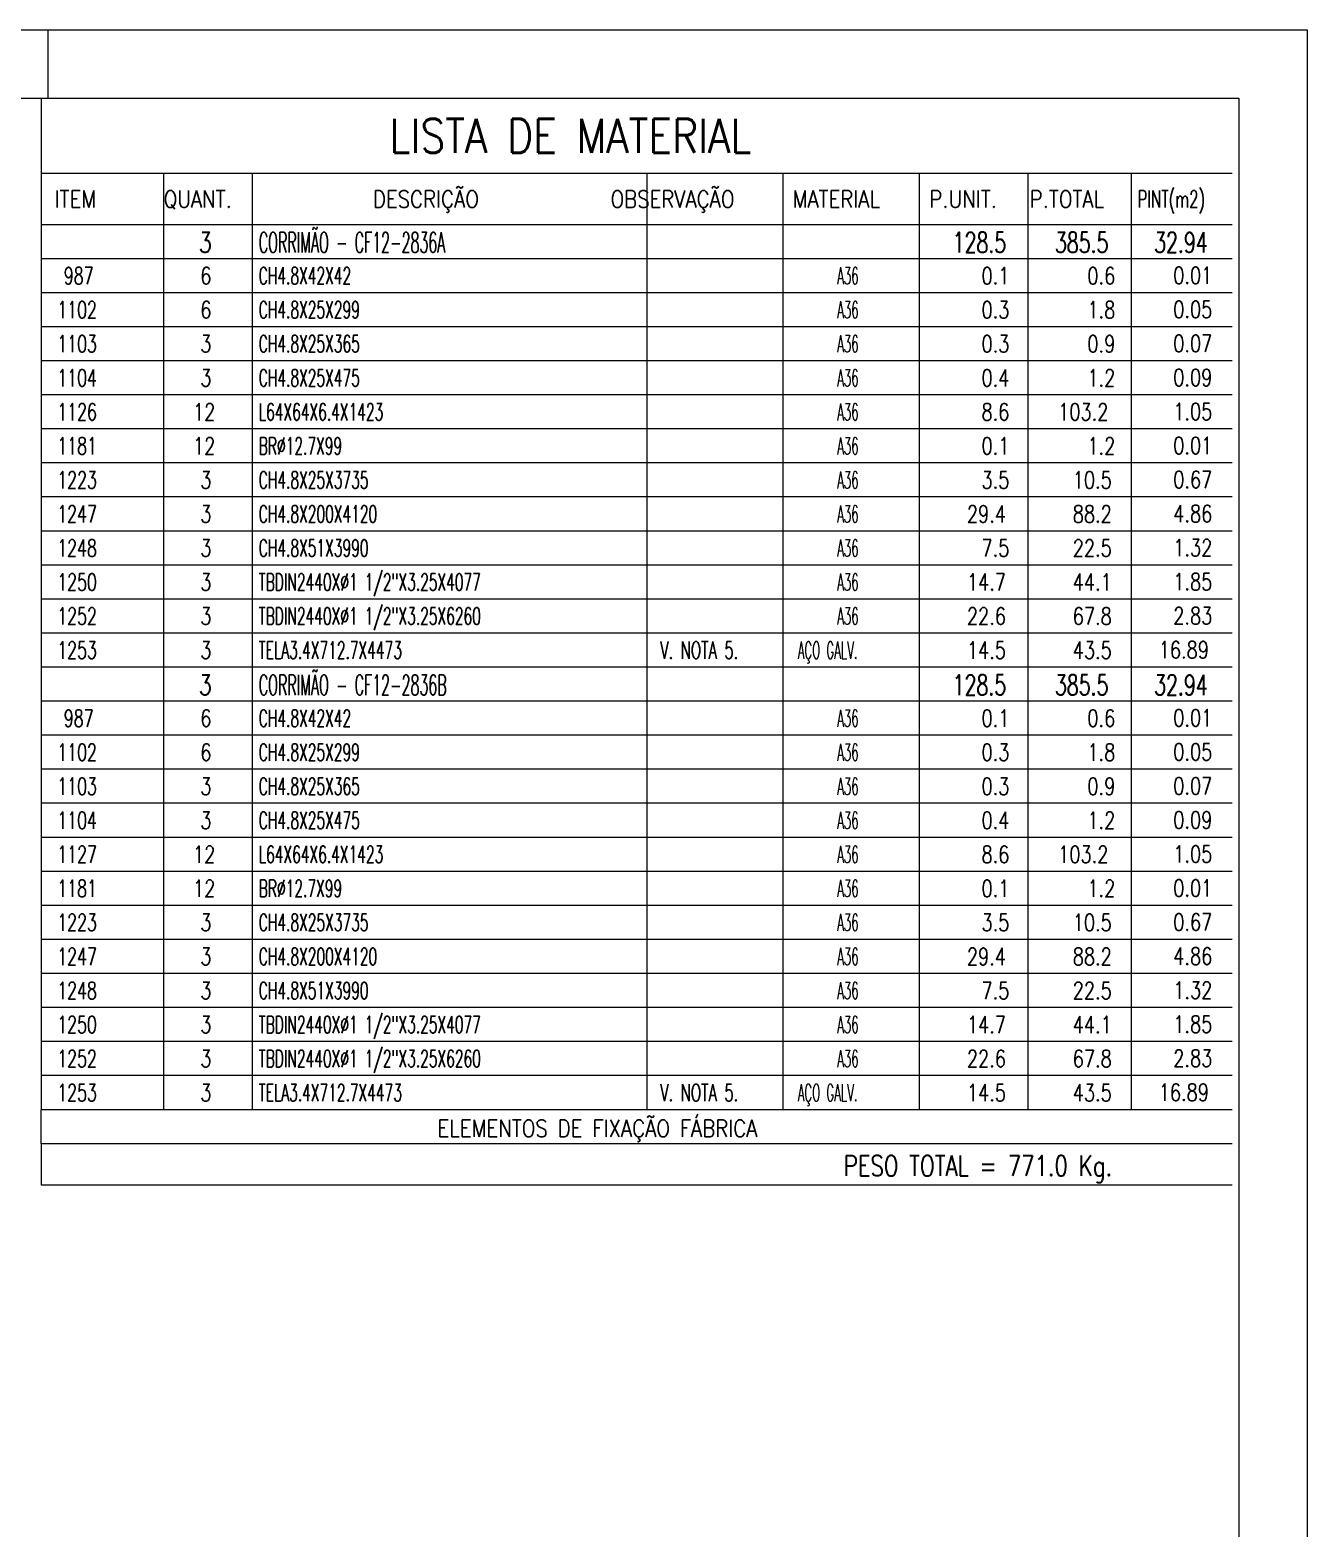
# Model space of a CAD drawing. Header units: millimetres. Extents: x 5 to 846, y 5 to 599.
# Drawn here: x 658.4 to 846, y 378.9 to 599 of the extents above; entities that cross this region are included whole.
import ezdxf

# ---------------------------------------------------------------- set-up
doc = ezdxf.new("R2010")
doc.units = ezdxf.units.MM
doc.linetypes.add('XKITLINE00', pattern=[0])
doc.linetypes.add('XKITLINE03', pattern=[6, 3, -1, 1, -1])
doc.layers.add('Cota', color=4, linetype='Continuous', lineweight=0)
doc.layers.add('Outro tipo de objeto', color=7, linetype='Continuous', lineweight=0)
doc.styles.add('ROMANS', font='ROMANS__.TTF')
doc.styles.add('SIMPLEX', font='SIMPLEX_.TTF')

# ---------------------------------------------------------------- blocks, each defined once
blk = doc.blocks.new('*A146')
at = {"layer": 'Outro tipo de objeto', "color": 5, "linetype": 'XKITLINE00', "lineweight": 0}
for p, q in [((660, 589), (660, 570.4)), ((835, 577.9), (660, 577.9)), ((678, 577.9), (678, 570.4)), ((691, 577.9), (691, 570.4)), ((749, 577.9), (749, 570.4)), ((769, 577.9), (769, 570.4)), ((789, 577.9), (789, 570.4)), ((805, 577.9), (805, 570.4)), ((820.17, 577.89), (820.17, 570.4)), ((835, 570.4), (660, 570.4)), ((660, 570.4), (660, 565.4)), ((678, 570.4), (678, 565.4)), ((691, 570.4), (691, 565.4)), ((749, 570.4), (749, 565.4)), ((769, 570.4), (769, 565.4)), ((789, 570.4), (789, 565.4)), ((805, 570.4), (805, 565.4)), ((820.17, 570.4), (820.17, 565.4)), ((660, 565.4), (660, 560.4)), ((678, 565.4), (678, 560.4)), ((691, 565.4), (691, 560.4)), ((749, 565.4), (749, 560.4)), ((769, 565.4), (769, 560.4)), ((789, 565.4), (789, 560.4)), ((805, 565.4), (805, 560.4)), ((820.17, 565.4), (820.17, 560.4)), ((660, 560.4), (660, 555.4)), ((678, 560.4), (678, 555.4)), ((691, 560.4), (691, 555.4)), ((749, 560.4), (749, 555.4)), ((769, 560.4), (769, 555.4)), ((789, 560.4), (789, 555.4)), ((805, 560.4), (805, 555.4)), ((820.17, 560.4), (820.17, 555.4)), ((660, 555.4), (660, 550.4)), ((678, 555.4), (678, 550.4)), ((691, 555.4), (691, 550.4)), ((749, 555.4), (749, 550.4)), ((769, 555.4), (769, 550.4)), ((789, 555.4), (789, 550.4)), ((805, 555.4), (805, 550.4)), ((820.17, 555.4), (820.17, 550.4)), ((660, 550.4), (660, 545.4)), ((678, 550.4), (678, 545.4)), ((691, 550.4), (691, 545.4)), ((749, 550.4), (749, 545.4)), ((769, 550.4), (769, 545.4)), ((789, 550.4), (789, 545.4)), ((805, 550.4), (805, 545.4)), ((820.17, 550.4), (820.17, 545.4)), ((660, 545.4), (660, 540.4)), ((678, 545.4), (678, 540.4)), ((691, 545.4), (691, 540.4)), ((749, 545.4), (749, 540.4)), ((769, 545.4), (769, 540.4)), ((789, 545.4), (789, 540.4)), ((805, 545.4), (805, 540.4)), ((820.17, 545.4), (820.17, 540.4)), ((660, 540.4), (660, 535.4)), ((678, 540.4), (678, 535.4)), ((691, 540.4), (691, 535.4)), ((749, 540.4), (749, 535.4)), ((769, 540.4), (769, 535.4)), ((789, 540.4), (789, 535.4)), ((805, 540.4), (805, 535.4)), ((820.17, 540.4), (820.17, 535.4)), ((660, 535.4), (660, 530.4)), ((678, 535.4), (678, 530.4)), ((691, 535.4), (691, 530.4)), ((749, 535.4), (749, 530.4)), ((769, 535.4), (769, 530.4)), ((789, 535.4), (789, 530.4)), ((805, 535.4), (805, 530.4)), ((820.17, 535.4), (820.17, 530.4)), ((660, 530.4), (660, 525.4)), ((678, 530.4), (678, 525.4)), ((691, 530.4), (691, 525.4)), ((749, 530.4), (749, 525.4)), ((769, 530.4), (769, 525.4)), ((789, 530.4), (789, 525.4)), ((805, 530.4), (805, 525.4)), ((820.17, 530.4), (820.17, 525.4)), ((660, 525.4), (660, 520.4)), ((678, 525.4), (678, 520.4)), ((691, 525.4), (691, 520.4)), ((749, 525.4), (749, 520.4)), ((769, 525.4), (769, 520.4)), ((789, 525.4), (789, 520.4)), ((805, 525.4), (805, 520.4)), ((820.17, 525.4), (820.17, 520.4)), ((660, 520.4), (660, 515.4)), ((678, 520.4), (678, 515.4)), ((691, 520.4), (691, 515.4)), ((749, 520.4), (749, 515.4)), ((769, 520.4), (769, 515.4)), ((789, 520.4), (789, 515.4)), ((805, 520.4), (805, 515.4)), ((820.17, 520.4), (820.17, 515.4)), ((660, 515.4), (660, 510.4)), ((678, 515.4), (678, 510.4)), ((691, 515.4), (691, 510.4)), ((749, 515.4), (749, 510.4)), ((769, 515.4), (769, 510.4)), ((789, 515.4), (789, 510.4)), ((805, 515.4), (805, 510.4)), ((820.17, 515.4), (820.17, 510.4)), ((660, 510.4), (660, 505.4)), ((678, 510.4), (678, 505.4)), ((691, 510.4), (691, 505.4)), ((749, 510.4), (749, 505.4)), ((769, 510.4), (769, 505.4)), ((789, 510.4), (789, 505.4)), ((805, 510.4), (805, 505.4)), ((820.17, 510.4), (820.17, 505.4)), ((660, 505.4), (660, 500.4)), ((678, 505.4), (678, 500.4)), ((691, 505.4), (691, 500.4)), ((749, 505.4), (749, 500.4)), ((769, 505.4), (769, 500.4)), ((789, 505.4), (789, 500.4)), ((805, 505.4), (805, 500.4)), ((820.17, 505.4), (820.17, 500.4)), ((660, 500.4), (660, 495.4)), ((678, 500.4), (678, 495.4)), ((691, 500.4), (691, 495.4)), ((749, 500.4), (749, 495.4)), ((769, 500.4), (769, 495.4)), ((789, 500.4), (789, 495.4)), ((805, 500.4), (805, 495.4)), ((820.17, 500.4), (820.17, 495.4)), ((660, 495.4), (660, 490.4)), ((678, 495.4), (678, 490.4)), ((691, 495.4), (691, 490.4)), ((749, 495.4), (749, 490.4)), ((769, 495.4), (769, 490.4)), ((789, 495.4), (789, 490.4)), ((805, 495.4), (805, 490.4)), ((820.17, 495.4), (820.17, 490.4)), ((660, 490.4), (660, 485.4)), ((678, 490.4), (678, 485.4)), ((691, 490.4), (691, 485.4)), ((749, 490.4), (749, 485.4)), ((769, 490.4), (769, 485.4)), ((789, 490.4), (789, 485.4)), ((805, 490.4), (805, 485.4)), ((820.17, 490.4), (820.17, 485.4)), ((660, 485.4), (660, 480.4)), ((678, 485.4), (678, 480.4)), ((691, 485.4), (691, 480.4)), ((749, 485.4), (749, 480.4)), ((769, 485.4), (769, 480.4)), ((789, 485.4), (789, 480.4)), ((805, 485.4), (805, 480.4)), ((820.17, 485.4), (820.17, 480.4)), ((660, 480.4), (660, 475.4)), ((678, 480.4), (678, 475.4)), ((691, 480.4), (691, 475.4)), ((749, 480.4), (749, 475.4)), ((769, 480.4), (769, 475.4)), ((789, 480.4), (789, 475.4)), ((805, 480.4), (805, 475.4)), ((820.17, 480.4), (820.17, 475.4)), ((660, 475.4), (660, 470.4)), ((678, 475.4), (678, 470.4)), ((691, 475.4), (691, 470.4)), ((749, 475.4), (749, 470.4)), ((769, 475.4), (769, 470.4)), ((789, 475.4), (789, 470.4)), ((805, 475.4), (805, 470.4)), ((820.17, 475.4), (820.17, 470.4)), ((660, 470.4), (660, 465.4)), ((678, 470.4), (678, 465.4)), ((691, 470.4), (691, 465.4)), ((749, 470.4), (749, 465.4)), ((769, 470.4), (769, 465.4)), ((789, 470.4), (789, 465.4)), ((805, 470.4), (805, 465.4)), ((820.17, 470.4), (820.17, 465.4)), ((660, 465.4), (660, 460.4)), ((678, 465.4), (678, 460.4)), ((691, 465.4), (691, 460.4)), ((749, 465.4), (749, 460.4)), ((769, 465.4), (769, 460.4)), ((789, 465.4), (789, 460.4)), ((805, 465.4), (805, 460.4)), ((820.17, 465.4), (820.17, 460.4)), ((660, 460.4), (660, 455.4)), ((678, 460.4), (678, 455.4)), ((691, 460.4), (691, 455.4)), ((749, 460.4), (749, 455.4)), ((769, 460.4), (769, 455.4)), ((789, 460.4), (789, 455.4)), ((805, 460.4), (805, 455.4)), ((820.17, 460.4), (820.17, 455.4)), ((660, 455.4), (660, 450.4)), ((678, 455.4), (678, 450.4)), ((691, 455.4), (691, 450.4)), ((749, 455.4), (749, 450.4)), ((769, 455.4), (769, 450.4)), ((789, 455.4), (789, 450.4)), ((805, 455.4), (805, 450.4)), ((820.17, 455.4), (820.17, 450.4)), ((660, 450.4), (660, 445.4)), ((678, 450.4), (678, 445.4)), ((691, 450.4), (691, 445.4)), ((749, 450.4), (749, 445.4)), ((769, 450.4), (769, 445.4)), ((789, 450.4), (789, 445.4)), ((805, 450.4), (805, 445.4)), ((820.17, 450.4), (820.17, 445.4)), ((660, 445.4), (660, 440.4)), ((678, 445.4), (678, 440.4)), ((691, 445.4), (691, 440.4)), ((749, 445.4), (749, 440.4)), ((769, 445.4), (769, 440.4)), ((789, 445.4), (789, 440.4)), ((805, 445.4), (805, 440.4)), ((820.17, 445.4), (820.17, 440.4)), ((660, 435.4), (660, 440.4)), ((835, 435.4), (660, 435.4)), ((660, 435.4), (660, 429.33)), ((835, 429.33), (660, 429.33))]:
    blk.add_line(p, q, dxfattribs=at)
at = {"layer": 'Outro tipo de objeto', "color": 7, "linetype": 'XKITLINE00', "lineweight": 0}
for p, q in [((835, 565.4), (660, 565.4)), ((835, 560.4), (660, 560.4)), ((835, 555.4), (660, 555.4)), ((835, 550.4), (660, 550.4)), ((835, 545.4), (660, 545.4)), ((835, 540.4), (660, 540.4)), ((835, 535.4), (660, 535.4)), ((835, 530.4), (660, 530.4)), ((835, 525.4), (660, 525.4)), ((835, 520.4), (660, 520.4)), ((835, 515.4), (660, 515.4)), ((835, 510.4), (660, 510.4)), ((835, 505.4), (660, 505.4)), ((835, 500.4), (660, 500.4)), ((835, 495.4), (660, 495.4)), ((835, 490.4), (660, 490.4)), ((835, 485.4), (660, 485.4)), ((835, 480.4), (660, 480.4)), ((835, 475.4), (660, 475.4)), ((835, 470.4), (660, 470.4)), ((835, 465.4), (660, 465.4)), ((835, 460.4), (660, 460.4)), ((835, 455.4), (660, 455.4)), ((835, 450.4), (660, 450.4)), ((835, 445.4), (660, 445.4)), ((835, 440.4), (660, 440.4))]:
    blk.add_line(p, q, dxfattribs=at)
at = {"layer": 'Outro tipo de objeto', "color": 7, "linetype": 'XKITLINE03', "lineweight": 0}
for p, q in [((835, 565.4), (660, 565.4)), ((835, 560.4), (660, 560.4)), ((835, 555.4), (660, 555.4)), ((835, 550.4), (660, 550.4)), ((835, 545.4), (660, 545.4)), ((835, 540.4), (660, 540.4)), ((835, 535.4), (660, 535.4)), ((835, 530.4), (660, 530.4)), ((835, 525.4), (660, 525.4)), ((835, 520.4), (660, 520.4)), ((835, 515.4), (660, 515.4)), ((835, 510.4), (660, 510.4)), ((835, 505.4), (660, 505.4)), ((835, 500.4), (660, 500.4)), ((835, 495.4), (660, 495.4)), ((835, 490.4), (660, 490.4)), ((835, 485.4), (660, 485.4)), ((835, 480.4), (660, 480.4)), ((835, 475.4), (660, 475.4)), ((835, 470.4), (660, 470.4)), ((835, 465.4), (660, 465.4)), ((835, 460.4), (660, 460.4)), ((835, 455.4), (660, 455.4)), ((835, 450.4), (660, 450.4)), ((835, 445.4), (660, 445.4)), ((835, 440.4), (660, 440.4))]:
    blk.add_line(p, q, dxfattribs=at)
at = {"layer": 'Outro tipo de objeto', "color": 4, "style": 'ROMANS'}
for s, height, width, p in [('LISTA DE MATERIAL', 5, 0.85, (711.19, 580.95)), ('ITEM', 2.5, 0.85, (662.01, 572.9)), ('QUANT.', 2.5, 0.85, (678.01, 572.9)), ('DESCRIÇÃO', 2.5, 0.85, (708.76, 572.9)), ('OBSERVAÇÃO', 2.5, 0.85, (743.67, 572.9)), ('MATERIAL', 2.5, 0.85, (770.43, 572.9)), ('P.UNIT.', 2.5, 0.85, (790.51, 572.9)), ('P.TOTAL', 2.5, 0.85, (805.26, 572.9)), ('PINT(m2)', 2.5, 0.6375, (821.11, 572.9)), ('CORRIMÃO - CF12-2836A', 3, 0.51, (691.99, 566.29)), ('3', 3, 0.7225, (683.2, 566.29)), ('128.5', 3, 0.68, (793.94, 566.29)), ('385.5', 3, 0.68, (808.96, 566.29)), ('32.94', 3, 0.68, (823.54, 566.29)), ('3', 3, 0.7225, (683.2, 501.29)), ('CORRIMÃO - CF12-2836B', 3, 0.51, (691.99, 501.29)), ('128.5', 3, 0.68, (793.94, 501.29)), ('385.5', 3, 0.68, (808.96, 501.29)), ('32.94', 3, 0.68, (823.54, 501.29)), ('ELEMENTOS DE FIXAÇÃO FÁBRICA', 2.5, 0.85, (718.25, 436.4))]:
    blk.add_text(s, height=height, dxfattribs=dict(at, width=width)).set_placement(p)
at = {"layer": 'Outro tipo de objeto', "color": 3, "style": 'ROMANS'}
for s, width, p in [('987', 0.68, (663.34, 561.65)), ('6', 0.765, (683.4, 561.65)), ('CH4.8X42X42', 0.595, (691.99, 561.65)), ('A36', 0.51, (776.95, 561.65)), ('0.1', 0.765, (798.17, 561.65)), ('0.6', 0.765, (813.73, 561.65)), ('0.01', 0.765, (826.35, 561.7)), ('1102', 0.68, (662.38, 556.65)), ('6', 0.765, (683.4, 556.65)), ('CH4.8X25X299', 0.595, (691.99, 556.65)), ('A36', 0.51, (776.95, 556.65)), ('0.3', 0.765, (798.17, 556.65)), ('1.8', 0.765, (813.73, 556.65)), ('0.05', 0.765, (826.35, 556.7)), ('1103', 0.68, (662.38, 551.65)), ('3', 0.765, (683.4, 551.65)), ('CH4.8X25X365', 0.595, (691.99, 551.65)), ('A36', 0.51, (776.95, 551.65)), ('0.3', 0.765, (798.17, 551.65)), ('0.9', 0.765, (813.73, 551.65)), ('0.07', 0.765, (826.35, 551.7)), ('1104', 0.68, (662.38, 546.65)), ('3', 0.765, (683.4, 546.65)), ('CH4.8X25X475', 0.595, (691.99, 546.65)), ('A36', 0.51, (776.95, 546.65)), ('0.4', 0.765, (798.17, 546.65)), ('1.2', 0.765, (813.73, 546.65)), ('0.09', 0.765, (826.35, 546.7)), ('1126', 0.68, (662.38, 541.65)), ('12', 0.765, (682.32, 541.65)), ('L64X64X6.4X1423', 0.595, (691.99, 541.65)), ('A36', 0.51, (776.95, 541.65)), ('8.6', 0.765, (798.17, 541.65)), ('103.2', 0.765, (809.44, 541.65)), ('1.05', 0.765, (826.35, 541.7)), ('1181', 0.68, (662.38, 536.65)), ('12', 0.765, (682.32, 536.65)), ('BRØ12.7X99', 0.595, (691.99, 536.65)), ('A36', 0.51, (776.95, 536.65)), ('0.1', 0.765, (798.17, 536.65)), ('1.2', 0.765, (813.73, 536.65)), ('0.01', 0.765, (826.35, 536.7)), ('1223', 0.68, (662.38, 531.65)), ('3', 0.765, (683.4, 531.65)), ('CH4.8X25X3735', 0.595, (691.99, 531.65)), ('A36', 0.51, (776.95, 531.65)), ('3.5', 0.765, (798.17, 531.65)), ('10.5', 0.765, (811.58, 531.65)), ('0.67', 0.765, (826.35, 531.7)), ('1247', 0.68, (662.38, 526.65)), ('3', 0.765, (683.4, 526.65)), ('CH4.8X200X4120', 0.595, (691.99, 526.65)), ('A36', 0.51, (776.95, 526.65)), ('29.4', 0.765, (796.03, 526.65)), ('88.2', 0.765, (811.58, 526.65)), ('4.86', 0.765, (826.35, 526.7)), ('1248', 0.68, (662.38, 521.65)), ('3', 0.765, (683.4, 521.65)), ('CH4.8X51X3990', 0.595, (691.99, 521.65)), ('A36', 0.51, (776.95, 521.65)), ('7.5', 0.765, (798.17, 521.65)), ('22.5', 0.765, (811.58, 521.65)), ('1.32', 0.765, (826.35, 521.7)), ('TBDIN2440XØ1 1/2"X3.25X4077', 0.595, (691.99, 516.65)), ('1250', 0.68, (662.38, 516.65)), ('3', 0.765, (683.4, 516.65)), ('A36', 0.51, (776.95, 516.65)), ('14.7', 0.765, (796.03, 516.65)), ('44.1', 0.765, (811.58, 516.65)), ('1.85', 0.765, (826.35, 516.7)), ('1252', 0.68, (662.38, 511.65)), ('3', 0.765, (683.4, 511.65)), ('TBDIN2440XØ1 1/2"X3.25X6260', 0.595, (691.99, 511.65)), ('A36', 0.51, (776.95, 511.65)), ('22.6', 0.765, (796.03, 511.65)), ('67.8', 0.765, (811.58, 511.65)), ('2.83', 0.765, (826.35, 511.7)), ('1253', 0.68, (662.38, 506.65)), ('3', 0.765, (683.4, 506.65)), ('TELA3.4X712.7X4473', 0.595, (691.99, 506.65)), ('V. NOTA 5.', 0.6375, (750.97, 506.65)), ('\xa0\xa0\xa0\xa0AÇO GALV.\xa0\xa0', 0.51, (768.46, 506.65)), ('14.5', 0.765, (796.03, 506.65)), ('43.5', 0.765, (811.58, 506.65)), ('16.89', 0.765, (824.21, 506.7)), ('987', 0.68, (663.34, 496.65)), ('6', 0.765, (683.4, 496.65)), ('CH4.8X42X42', 0.595, (691.99, 496.65)), ('A36', 0.51, (776.95, 496.65)), ('0.1', 0.765, (798.17, 496.65)), ('0.6', 0.765, (813.73, 496.65)), ('0.01', 0.765, (826.35, 496.7)), ('1102', 0.68, (662.38, 491.65)), ('6', 0.765, (683.4, 491.65)), ('CH4.8X25X299', 0.595, (691.99, 491.65)), ('A36', 0.51, (776.95, 491.65)), ('0.3', 0.765, (798.17, 491.65)), ('1.8', 0.765, (813.73, 491.65)), ('0.05', 0.765, (826.35, 491.7)), ('1103', 0.68, (662.38, 486.65)), ('3', 0.765, (683.4, 486.65)), ('CH4.8X25X365', 0.595, (691.99, 486.65)), ('A36', 0.51, (776.95, 486.65)), ('0.3', 0.765, (798.17, 486.65)), ('0.9', 0.765, (813.73, 486.65)), ('0.07', 0.765, (826.35, 486.7)), ('1104', 0.68, (662.38, 481.65)), ('3', 0.765, (683.4, 481.65)), ('CH4.8X25X475', 0.595, (691.99, 481.65)), ('A36', 0.51, (776.95, 481.65)), ('0.4', 0.765, (798.17, 481.65)), ('1.2', 0.765, (813.73, 481.65)), ('0.09', 0.765, (826.35, 481.7)), ('1127', 0.68, (662.38, 476.65)), ('12', 0.765, (682.32, 476.65)), ('L64X64X6.4X1423', 0.595, (691.99, 476.65)), ('A36', 0.51, (776.95, 476.65)), ('8.6', 0.765, (798.17, 476.65)), ('103.2', 0.765, (809.44, 476.65)), ('1.05', 0.765, (826.35, 476.7)), ('1181', 0.68, (662.38, 471.65)), ('12', 0.765, (682.32, 471.65)), ('BRØ12.7X99', 0.595, (691.99, 471.65)), ('A36', 0.51, (776.95, 471.65)), ('0.1', 0.765, (798.17, 471.65)), ('1.2', 0.765, (813.73, 471.65)), ('0.01', 0.765, (826.35, 471.7)), ('1223', 0.68, (662.38, 466.65)), ('3', 0.765, (683.4, 466.65)), ('CH4.8X25X3735', 0.595, (691.99, 466.65)), ('A36', 0.51, (776.95, 466.65)), ('3.5', 0.765, (798.17, 466.65)), ('10.5', 0.765, (811.58, 466.65)), ('0.67', 0.765, (826.35, 466.7)), ('1247', 0.68, (662.38, 461.65)), ('3', 0.765, (683.4, 461.65)), ('CH4.8X200X4120', 0.595, (691.99, 461.65)), ('A36', 0.51, (776.95, 461.65)), ('29.4', 0.765, (796.03, 461.65)), ('88.2', 0.765, (811.58, 461.65)), ('4.86', 0.765, (826.35, 461.7)), ('1248', 0.68, (662.38, 456.65)), ('3', 0.765, (683.4, 456.65)), ('CH4.8X51X3990', 0.595, (691.99, 456.65)), ('A36', 0.51, (776.95, 456.65)), ('7.5', 0.765, (798.17, 456.65)), ('22.5', 0.765, (811.58, 456.65)), ('1.32', 0.765, (826.35, 456.7)), ('1250', 0.68, (662.38, 451.65)), ('3', 0.765, (683.4, 451.65)), ('TBDIN2440XØ1 1/2"X3.25X4077', 0.595, (691.99, 451.65)), ('A36', 0.51, (776.95, 451.65)), ('14.7', 0.765, (796.03, 451.65)), ('44.1', 0.765, (811.58, 451.65)), ('1.85', 0.765, (826.35, 451.7)), ('1252', 0.68, (662.38, 446.65)), ('3', 0.765, (683.4, 446.65)), ('TBDIN2440XØ1 1/2"X3.25X6260', 0.595, (691.99, 446.65)), ('A36', 0.51, (776.95, 446.65)), ('22.6', 0.765, (796.03, 446.65)), ('67.8', 0.765, (811.58, 446.65)), ('2.83', 0.765, (826.35, 446.7)), ('1253', 0.68, (662.38, 441.65)), ('3', 0.765, (683.4, 441.65)), ('TELA3.4X712.7X4473', 0.595, (691.99, 441.65)), ('V. NOTA 5.', 0.6375, (750.97, 441.65)), ('\xa0\xa0\xa0\xa0AÇO GALV.\xa0\xa0', 0.51, (768.46, 441.65)), ('14.5', 0.765, (796.03, 441.65)), ('43.5', 0.765, (811.58, 441.65)), ('16.89', 0.765, (824.21, 441.7))]:
    blk.add_text(s, height=2.5, dxfattribs=dict(at, width=width)).set_placement(p)
at = {"layer": 'Outro tipo de objeto', "color": 5, "style": 'ROMANS', "width": 0.765}
blk.add_text('PESO TOTAL = 771.0 Kg.', height=3, dxfattribs=at).set_placement((777.92, 430.66))
blk = doc.blocks.new('*A392')
at = {"layer": 'Cota', "color": 7, "linetype": 'XKITLINE00', "lineweight": 0}
for p, q in [((561.15, 376.91), (597.68, 418.92)), ((597.34, 417.44), (595.34, 417.3)), ((596.34, 417.37), (798.07, 241.95)), ((762.89, 201.48), (799.42, 243.5)), ((799.07, 242.02), (797.08, 241.88))]:
    blk.add_line(p, q, dxfattribs=at)
at = {"layer": 'Cota', "color": 3}
for p in [(596.34, 417.37), (798.07, 241.95)]:
    blk.add_point(p, dxfattribs=at)
at = {"layer": 'Cota', "color": 3, "style": 'SIMPLEX', "width": 0.85}
blk.add_text('4010', height=2.5, rotation=-41.0066, dxfattribs=at).set_placement((694.4, 333.16))
blk = doc.blocks.new('*A398')
at = {"layer": 'Cota', "color": 7, "linetype": 'XKITLINE00', "lineweight": 0}
for p, q in [((572.19, 367.31), (595.47, 394.07)), ((595.12, 392.59), (593.12, 392.45)), ((594.12, 392.52), (782.52, 228.69)), ((774.42, 219.38), (783.87, 230.24)), ((783.52, 228.76), (781.52, 228.62)), ((760.59, 203.48), (772.12, 216.73))]:
    blk.add_line(p, q, dxfattribs=at)
at = {"layer": 'Cota', "color": 3}
for p in [(594.12, 392.52), (782.52, 228.69)]:
    blk.add_point(p, dxfattribs=at)
at = {"layer": 'Cota', "color": 3, "style": 'SIMPLEX', "width": 0.85}
blk.add_text('3745', height=2.5, rotation=-41.0066, dxfattribs=at).set_placement((685.34, 314.26))
blk = doc.blocks.new('*A437')
at = {"layer": 'Cota', "color": 7, "linetype": 'XKITLINE00', "lineweight": 0}
for p, q in [((581.15, 357.38), (612.26, 393.16)), ((611.91, 391.68), (609.92, 391.54)), ((610.92, 391.61), (664.38, 345.12)), ((634.62, 310.89), (665.73, 346.67)), ((665.38, 345.19), (663.39, 345.05))]:
    blk.add_line(p, q, dxfattribs=at)
at = {"layer": 'Cota', "color": 3}
for p in [(610.92, 391.61), (664.38, 345.12)]:
    blk.add_point(p, dxfattribs=at)
at = {"layer": 'Cota', "color": 3, "style": 'SIMPLEX', "width": 0.85}
blk.add_text('1063', height=2.5, rotation=-41.0066, dxfattribs=at).set_placement((634.85, 371.86))

msp = doc.modelspace()

# ---------------------------------------------------------------- linework, layer by layer
at = {"layer": 'Outro tipo de objeto', "color": 7, "linetype": 'XKITLINE00', "lineweight": 0}
for p, q in [((5, 599), (846, 599)), ((846, 599), (846, 5))]:
    msp.add_line(p, q, dxfattribs=at)
at = {"layer": 'Outro tipo de objeto', "color": 2, "linetype": 'XKITLINE00', "lineweight": 0}
msp.add_line((661, 599), (661, 589), dxfattribs=at)
at = {"layer": 'Outro tipo de objeto', "color": 6, "linetype": 'XKITLINE00', "lineweight": 0}
for p, q in [((30, 589), (836, 589)), ((836, 589), (836, 15))]:
    msp.add_line(p, q, dxfattribs=at)

# ---------------------------------------------------------------- block references
at = {"lineweight": 0}
for name in ['*A146', '*A392', '*A398', '*A437']:
    msp.add_blockref(name, (0, 0), dxfattribs=at)

doc.saveas('drawing.dxf')
